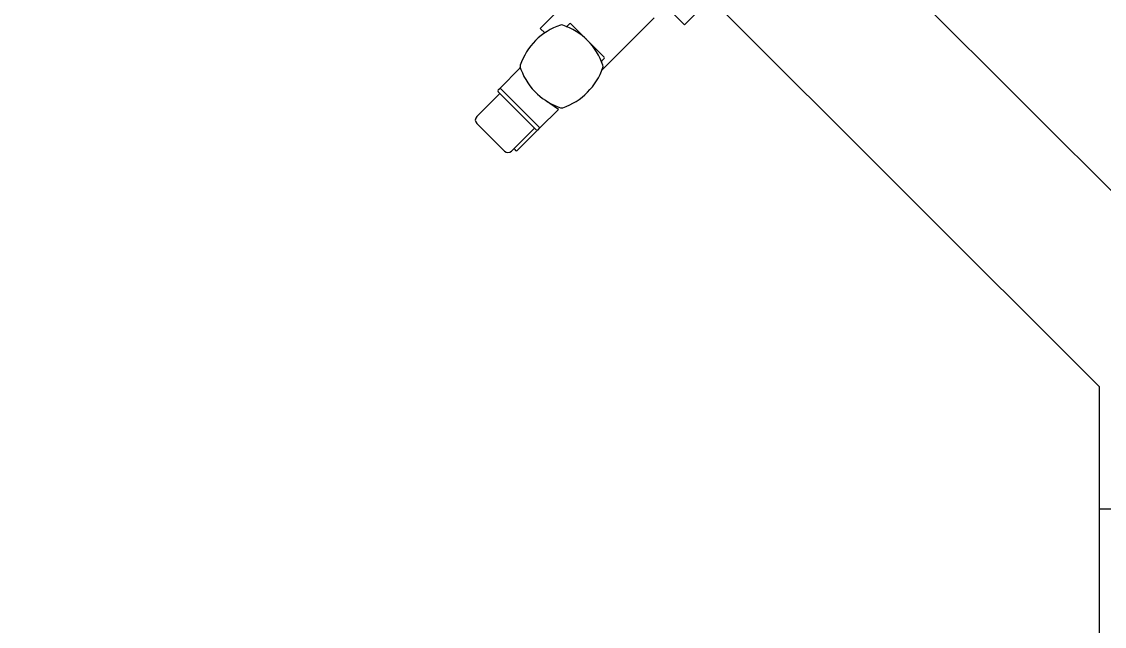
# Model space of a CAD drawing. Header units: inches. Extents: x 72602 to 350810, y -122122 to 43597.
# Drawn here: x 304145 to 306356, y 7407 to 8643 of the extents above; entities that cross this region are included whole.
import ezdxf

# ---------------------------------------------------------------- set-up
doc = ezdxf.new("R2010")
doc.units = ezdxf.units.IN
doc.header["$MEASUREMENT"] = 0
doc.layers.add('M-X-BKGD', color=8, linetype='Continuous')

msp = doc.modelspace()

# ---------------------------------------------------------------- linework, layer by layer
at = {"layer": 'M-X-BKGD', "ltscale": 0.003}
msp.add_line((306795.7, 7871.6), (304144.8, 10522.5), dxfattribs=at)
msp.add_line((306795.7, 7871.6), (304144.8, 10522.5), dxfattribs=at)
at = {"layer": 'M-X-BKGD'}
for p, q in [((305331.3, 8756.2), (305204, 8628.9)), ((305331.3, 8756.2), (305204, 8628.9)), ((305559.9, 8697.5), (305498.4, 8636.2)), ((305559.9, 8697.5), (305498.4, 8636.2)), ((306345.7, 7897.3), (305552.7, 8690.3)), ((306345.7, 7897.3), (305552.7, 8690.3)), ((305498.4, 8636.2), (305457.5, 8677.2)), ((305498.4, 8636.2), (305457.5, 8677.2)), ((305330.2, 8544.1), (305436.8, 8650.7)), ((305330.2, 8544.1), (305436.8, 8650.7)), ((305204, 8628.9), (305213.1, 8619.8)), ((305204, 8628.9), (305213.1, 8619.8)), ((305263.9, 8638.4), (305259.1, 8633.6)), ((305263.9, 8638.4), (305259.1, 8633.6)), ((305266.7, 8638.4), (305300.6, 8604.4)), ((305266.7, 8638.4), (305300.6, 8604.4)), ((305300.6, 8604.4), (305334.6, 8570.5)), ((305300.6, 8604.4), (305334.6, 8570.5)), ((305329.9, 8562.9), (305334.6, 8567.6)), ((305329.9, 8562.9), (305334.6, 8567.6)), ((305162.6, 8547.7), (305122.1, 8507.2)), ((305162.6, 8547.7), (305122.1, 8507.2)), ((305074.4, 8448.9), (305121.7, 8496.2)), ((305074.4, 8448.9), (305121.7, 8496.2)), ((305118.2, 8503.3), (305122.1, 8507.2)), ((305118.2, 8503.3), (305122.1, 8507.2)), ((305118.2, 8499.8), (305121.7, 8496.2)), ((305118.2, 8499.8), (305121.7, 8496.2)), ((305192.5, 8425.5), (305121.7, 8496.2)), ((305192.5, 8425.5), (305121.7, 8496.2)), ((305203.4, 8425.9), (305122.1, 8507.2)), ((305203.4, 8425.9), (305122.1, 8507.2)), ((305241.2, 8463.6), (305214.6, 8482)), ((305241.2, 8463.6), (305214.6, 8482)), ((305203.4, 8425.9), (305241.2, 8463.6)), ((305203.4, 8425.9), (305241.2, 8463.6)), ((305130.9, 8378.1), (305074.4, 8434.7)), ((305130.9, 8378.1), (305074.4, 8434.7)), ((305145.1, 8378.1), (305192.5, 8425.5)), ((305145.1, 8378.1), (305192.5, 8425.5)), ((305196, 8422), (305192.5, 8425.5)), ((305196, 8422), (305192.5, 8425.5)), ((305199.5, 8422), (305203.4, 8425.9)), ((305199.5, 8422), (305203.4, 8425.9)), ((305157.2, 8379.6), (305199.9, 8422.3)), ((305157.2, 8379.6), (305199.9, 8422.3)), ((305151.9, 8381.4), (305153.6, 8379.6)), ((305151.9, 8381.4), (305153.6, 8379.6)), ((306345.7, 7647.3), (307245.7, 7647.3)), ((306345.7, 7647.3), (307245.7, 7647.3))]:
    msp.add_line(p, q, dxfattribs=at)
at = {"layer": 'M-X-BKGD', "ltscale": 0.2}
msp.add_line((306345.7, 7897.3), (306345.7, 5745.9), dxfattribs=at)
msp.add_line((306345.7, 7897.3), (306345.7, 5745.9), dxfattribs=at)
at = {"layer": 'M-X-BKGD'}
for centre, radius, start, end in [((305286.5, 8512.5), 130, 108.589, 161.411), ((305286.5, 8512.5), 130, 108.589, 161.411), ((305247.6, 8628.1), 8, 71.411, 108.589), ((305247.6, 8628.1), 8, 71.411, 108.589), ((305208.7, 8512.5), 130, 45, 71.411), ((305208.7, 8512.5), 130, 45, 71.411), ((305257.7, 8635.1), 2, 248.1998, 315), ((305257.7, 8635.1), 2, 248.1998, 315), ((305265.3, 8636.9), 2, 45, 135), ((305265.3, 8636.9), 2, 45, 135), ((305208.7, 8512.5), 130, 45, 48.0398), ((305208.7, 8512.5), 130, 45, 48.0398), ((305208.7, 8512.5), 130, 18.589, 45), ((305208.7, 8512.5), 130, 41.9602, 45), ((305208.7, 8512.5), 130, 18.589, 45), ((305208.7, 8512.5), 130, 41.9602, 45), ((305331.3, 8561.5), 2, 135, 201.8002), ((305331.3, 8561.5), 2, 135, 201.8002), ((305333.1, 8569.1), 2, 315, 45), ((305333.1, 8569.1), 2, 315, 45), ((305161.1, 8549.1), 2, 315, 13.4423), ((305161.1, 8549.1), 2, 315, 13.4423), ((305170.9, 8551.4), 8, 161.411, 198.589), ((305170.9, 8551.4), 8, 161.411, 198.589), ((305286.5, 8590.3), 130, 198.589, 200.3645), ((305286.5, 8590.3), 130, 198.589, 200.3645), ((305286.5, 8590.3), 130, 200.3645, 227.2563), ((305286.5, 8590.3), 130, 200.3645, 227.2563), ((305214.1, 8587.9), 124.1, 314.0168, 341.6722), ((305214.1, 8587.9), 124.1, 314.0168, 341.6722), ((305324.3, 8551.4), 8, 341.411, 18.589), ((305324.3, 8551.4), 8, 341.411, 18.589), ((305120, 8501.5), 2.5, 135, 225), ((305120, 8501.5), 2.5, 135, 225), ((305286.5, 8590.3), 130, 227.2563, 251.411), ((305286.5, 8590.3), 130, 227.2563, 251.411), ((305211.2, 8584.8), 124, 288.3233, 315.9915), ((305211.2, 8584.8), 124, 288.3233, 315.9915), ((305081.4, 8441.8), 10, 135, 225), ((305081.4, 8441.8), 10, 135, 225), ((305247.6, 8474.6), 8, 251.411, 288.589), ((305247.6, 8474.6), 8, 251.411, 288.589), ((305197.8, 8423.8), 2.5, 225, 315), ((305197.8, 8423.8), 2.5, 225, 315), ((305150.1, 8379.6), 2.5, 45, 134), ((305150.1, 8379.6), 2.5, 45, 134), ((305138, 8385.2), 10, 225, 315), ((305138, 8385.2), 10, 225, 315), ((305155.4, 8381.4), 2.5, 225, 315), ((305155.4, 8381.4), 2.5, 225, 315)]:
    msp.add_arc(centre, radius, start, end, dxfattribs=at)

doc.saveas('drawing.dxf')
